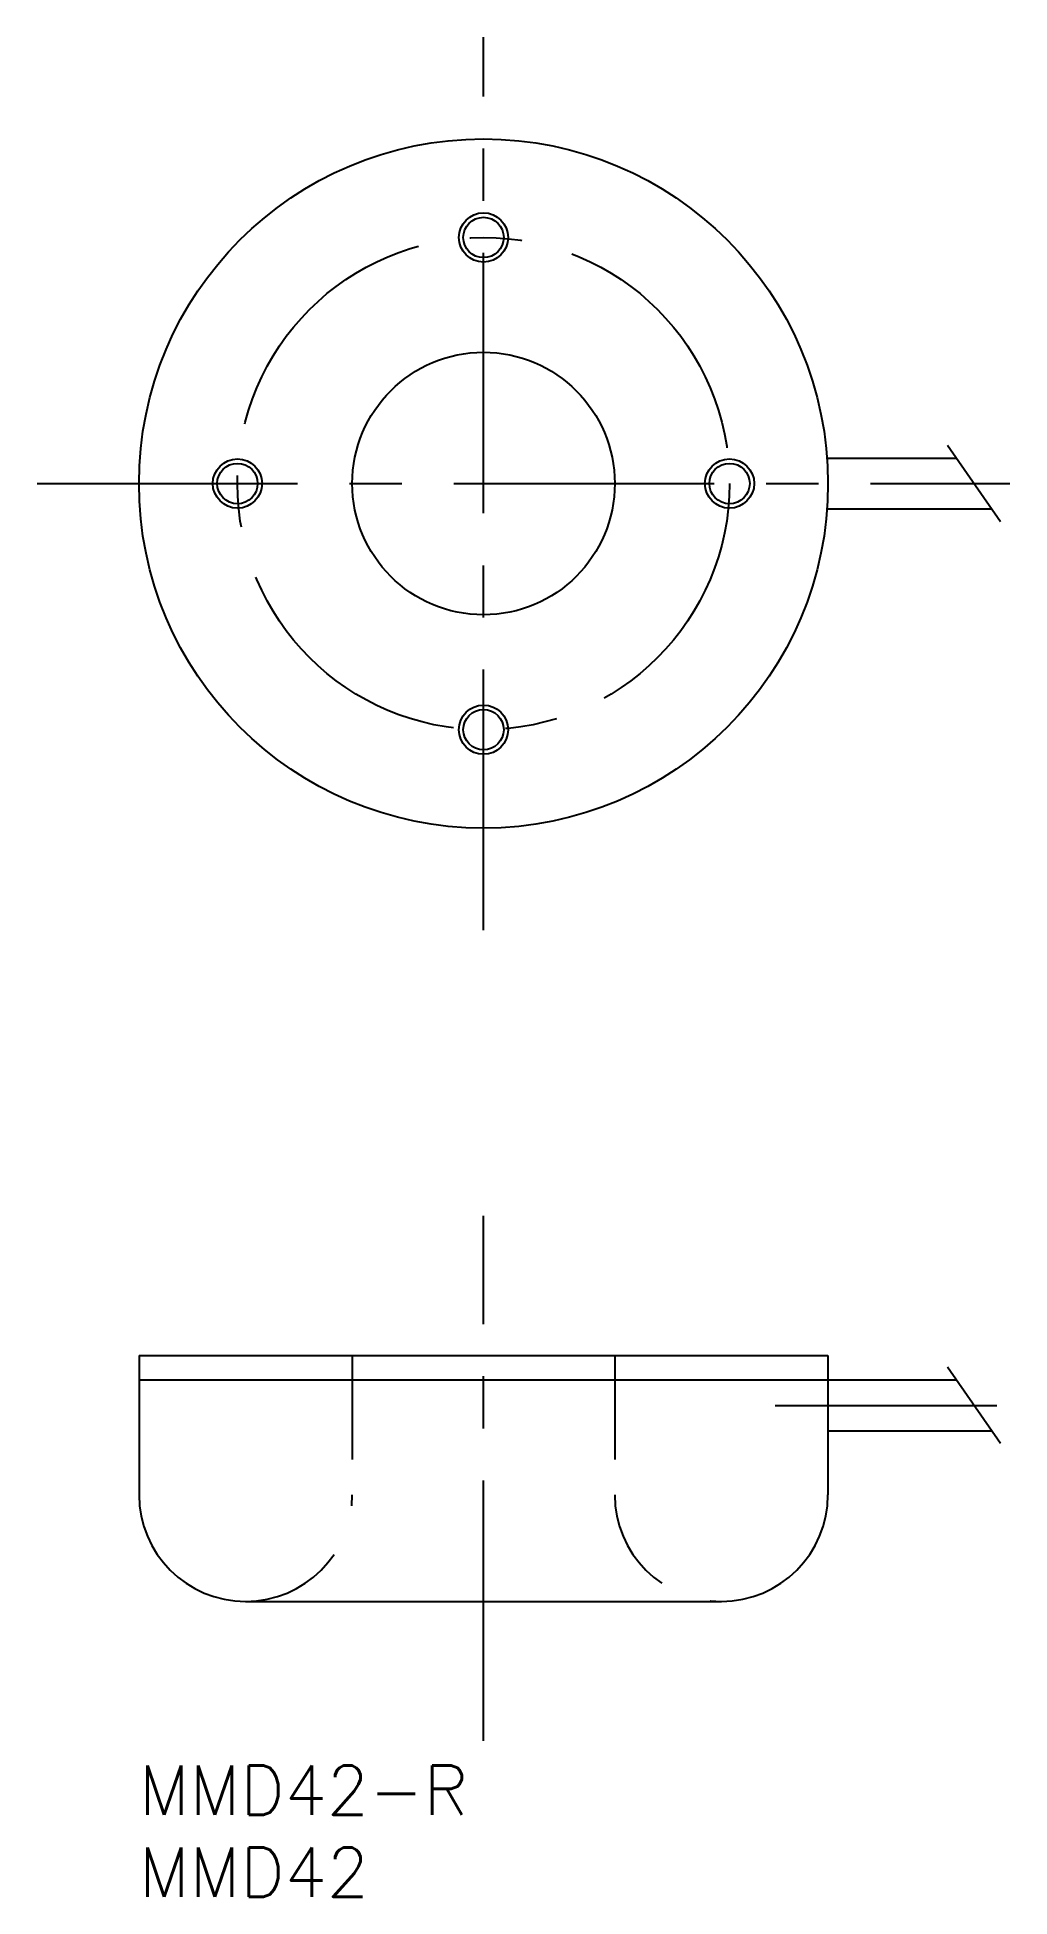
# Model space of a CAD drawing. Extents: x -6 to 53, y -8 to 105.
import ezdxf

# ---------------------------------------------------------------- set-up
doc = ezdxf.new("R2010")
doc.units = 0
doc.header["$LTSCALE"] = 0.5
doc.linetypes.add('CENTER', pattern=[50.8, 31.75, -6.35, 6.35, -6.35])
doc.linetypes.add('DASHED', pattern=[19.05, 12.7, -6.35])
for name, color, linetype in [('MSM_CENTER', 1, 'CENTER'), ('MSM_CONTINUOUS', 7, 'CONTINUOUS'), ('MSM_DASHED', 4, 'DASHED'), ('MSM_NARROW', 5, 'CONTINUOUS'), ('MSM_PART_NUMBER', 7, 'CONTINUOUS')]:
    doc.layers.add(name, color=color, linetype=linetype)
doc.styles.get("Standard").update_dxf_attribs({"font": 'txt.shx', "height": 3, "bigfont": 'bigfont.shx'})

# ---------------------------------------------------------------- blocks, each defined once
blk = doc.blocks.new('*U2')
at = {"layer": 'MSM_PART_NUMBER'}
blk.add_text('MMD42-R', height=3, dxfattribs=at).set_placement((0, -3))
blk = doc.blocks.new('*U3')
at = {"layer": 'MSM_PART_NUMBER'}
blk.add_text('MMD42', height=3, dxfattribs=at).set_placement((0, -8))

msp = doc.modelspace()

# ---------------------------------------------------------------- linework, layer by layer
at = {"layer": 'MSM_CENTER'}
for p, q in [((21, 50.92), (21, 105.33)), ((-6.21, 78.13), (53.08, 78.13)), ((21, 1.5), (21, 33.5)), ((38.77, 21.95), (52.3, 21.95))]:
    msp.add_line(p, q, dxfattribs=at)
msp.add_circle((21, 78.13), 15, dxfattribs=at)
at = {"layer": 'MSM_CONTINUOUS'}
for p, q in [((41.94, 79.68), (49.83, 79.68)), ((41.94, 76.58), (51.98, 76.58)), ((0, 25), (42, 25)), ((0, 25), (0, 16.5)), ((42, 25), (42, 16.5)), ((0, 23.5), (49.83, 23.5)), ((41.94, 20.4), (51.98, 20.4)), ((6.5, 10), (35.5, 10))]:
    msp.add_line(p, q, dxfattribs=at)
for centre, radius in [((21, 78.13), 21), ((21, 93.13), 1.23), ((21, 78.13), 8), ((6, 78.13), 1.23), ((36, 78.13), 1.23), ((21, 63.13), 1.23)]:
    msp.add_circle(centre, radius, dxfattribs=at)
for centre, start, end in [((6.5, 16.5), 180, 270), ((35.5, 16.5), 270, 0)]:
    msp.add_arc(centre, 6.5, start, end, dxfattribs=at)
at = {"layer": 'MSM_DASHED'}
for p, q in [((13, 25), (13, 16.5)), ((29, 25), (29, 16.5))]:
    msp.add_line(p, q, dxfattribs=at)
for centre, start, end in [((6.5, 16.5), 270, 0), ((35.5, 16.5), 180, 270)]:
    msp.add_arc(centre, 6.5, start, end, dxfattribs=at)
at = {"layer": 'MSM_NARROW'}
for p, q in [((52.52, 75.8), (49.29, 80.45)), ((52.52, 19.62), (49.29, 24.28))]:
    msp.add_line(p, q, dxfattribs=at)
for centre in [(21, 93.13), (6, 78.13), (36, 78.13), (21, 63.13)]:
    msp.add_circle(centre, 1.5, dxfattribs=at)

# ---------------------------------------------------------------- block references
at = {"layer": 'MSM_CONTINUOUS'}
for name in ['*U2', '*U3']:
    msp.add_blockref(name, (0, 0), dxfattribs=at)

doc.saveas('drawing.dxf')
